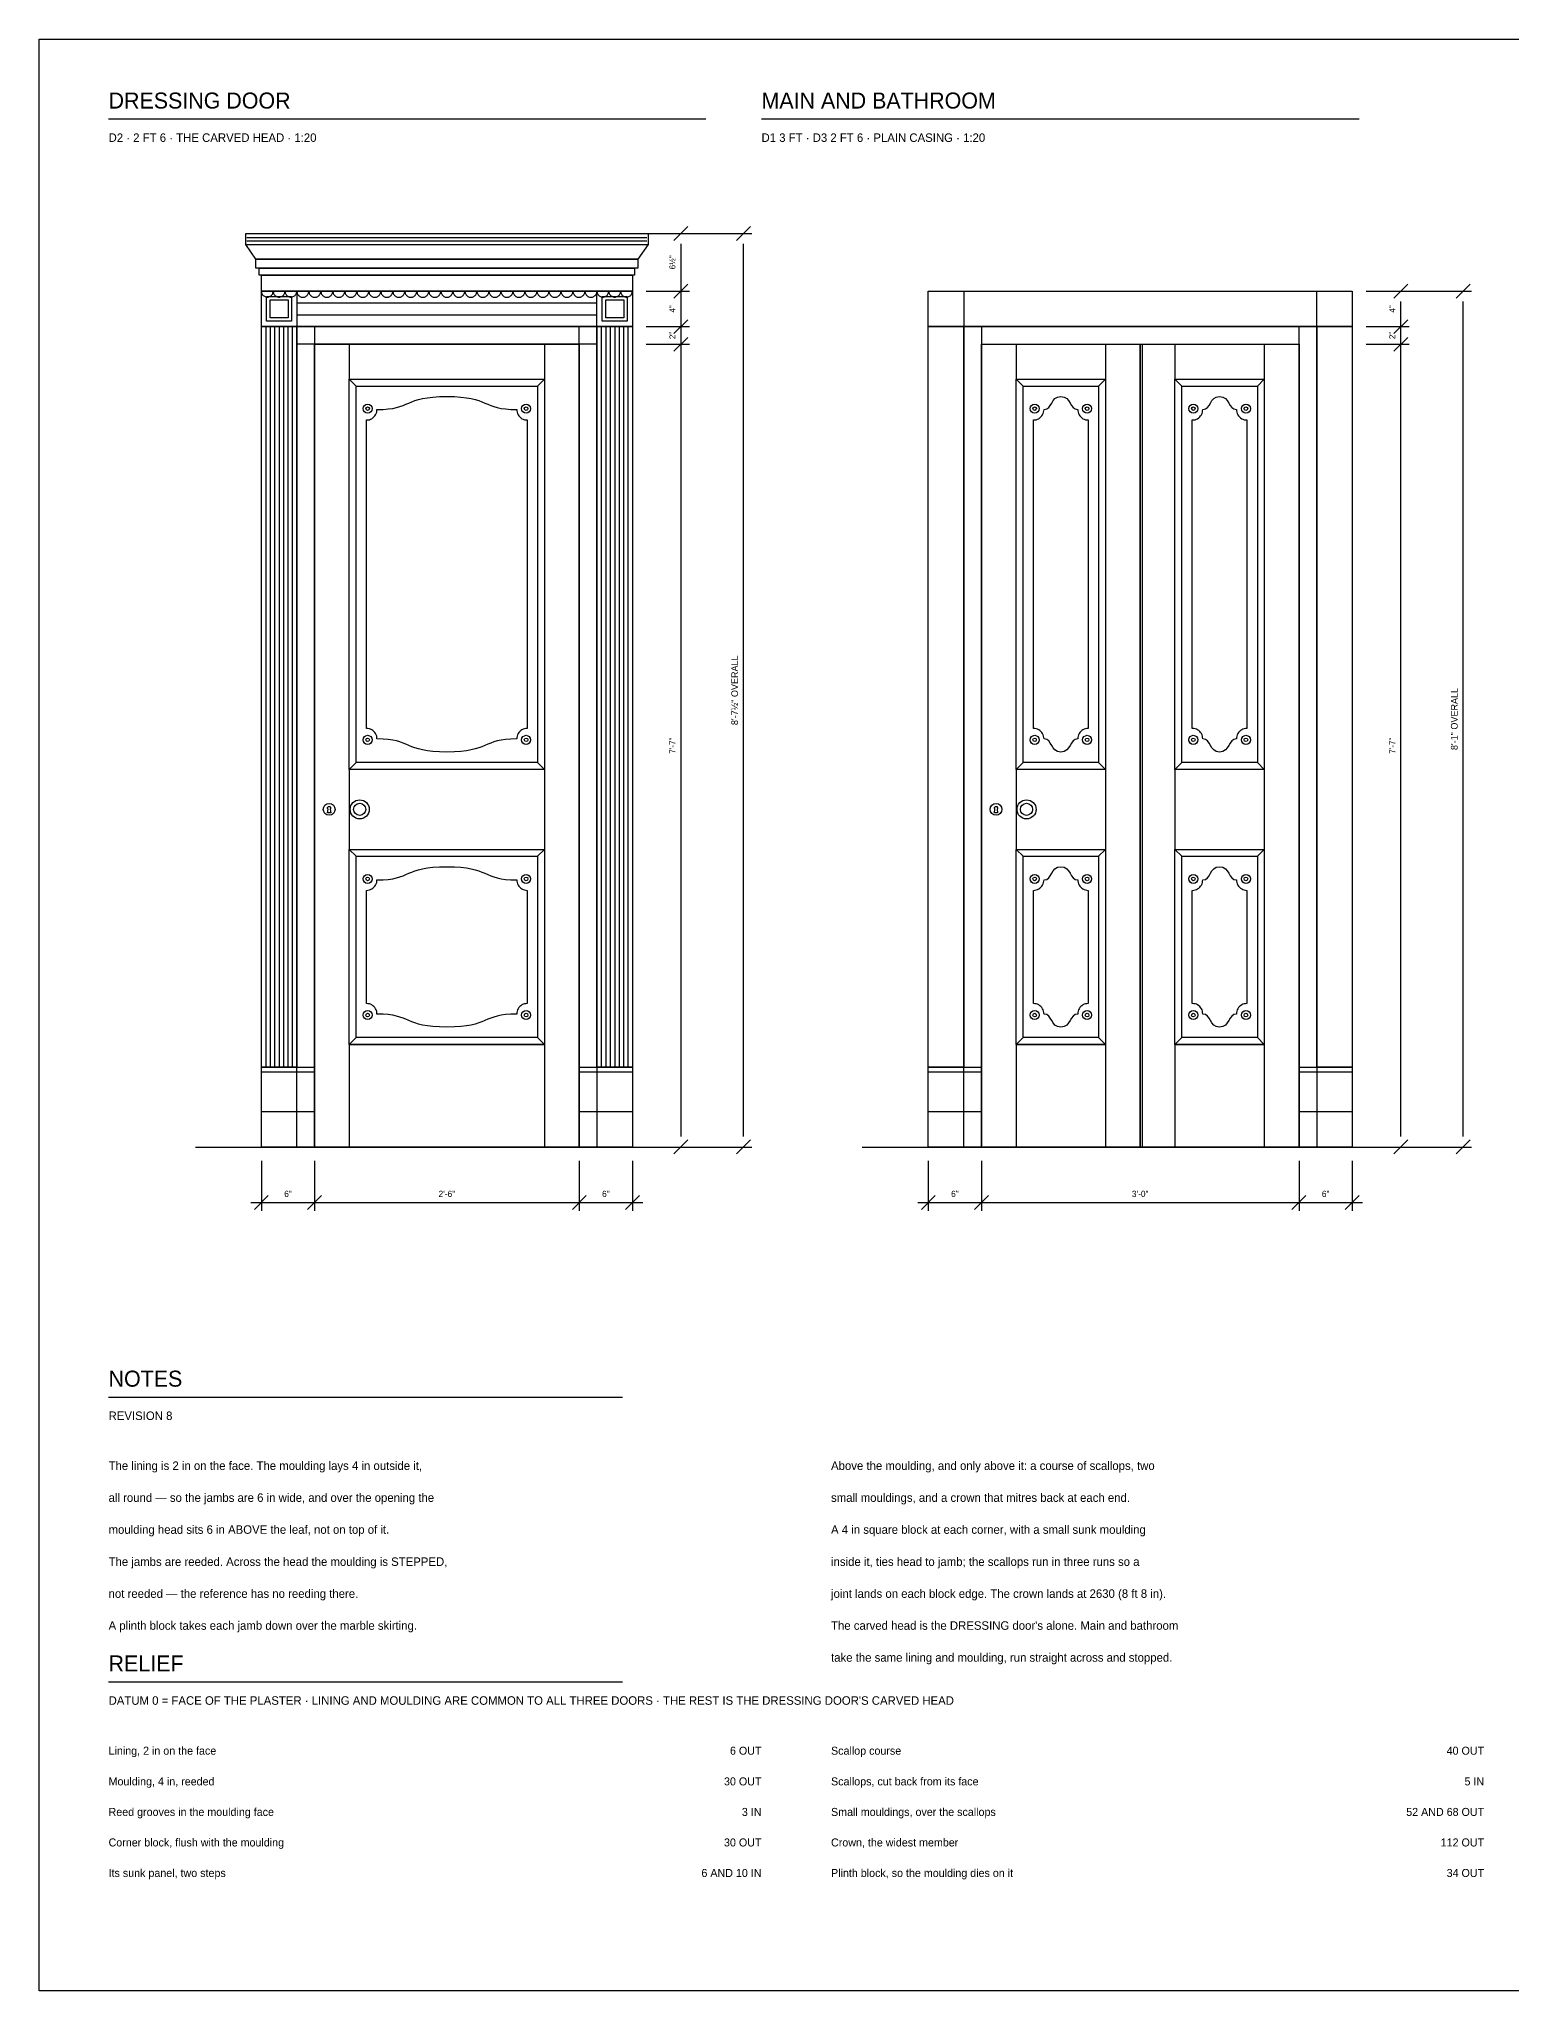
# Model space of a CAD drawing. Header units: inches. Extents: x 0.3 to 16.2, y 0.3 to 11.4.
# Drawn here: x 0.31 to 8.66, y 0.31 to 11.38 of the extents above; entities that cross this region are included whole.
import ezdxf
from ezdxf.enums import TextEntityAlignment as Align

# ---------------------------------------------------------------- set-up
doc = ezdxf.new("R2010")
doc.units = ezdxf.units.IN
doc.header["$LTSCALE"] = 0.009843
doc.header["$MEASUREMENT"] = 0
for name, color, linetype in [('DIMENSIONS', 1, 'Continuous'), ('GEOMETRY', 7, 'Continuous'), ('TEXT', 7, 'Continuous')]:
    doc.layers.add(name, color=color, linetype=linetype)

msp = doc.modelspace()

# ---------------------------------------------------------------- linework, layer by layer
at = {"layer": 'DIMENSIONS'}
for p, q in [((3.913, 10.236), (3.992, 10.315)), ((4.268, 10.236), (4.346, 10.315)), ((3.756, 10.276), (4, 10.276)), ((3.756, 10.276), (4.354, 10.276)), ((3.953, 5.157), (3.953, 10.217)), ((4.307, 5.157), (4.307, 10.217)), ((3.913, 9.909), (3.992, 9.988)), ((7.992, 9.909), (8.071, 9.988)), ((8.346, 9.909), (8.425, 9.988)), ((3.756, 9.949), (4, 9.949)), ((7.835, 9.949), (8.079, 9.949)), ((7.835, 9.949), (8.433, 9.949)), ((8.031, 5.157), (8.031, 9.89)), ((8.386, 5.157), (8.386, 9.89)), ((3.756, 9.748), (4, 9.748)), ((3.913, 9.709), (3.992, 9.787)), ((7.835, 9.748), (8.079, 9.748)), ((7.992, 9.709), (8.071, 9.787)), ((3.756, 9.648), (4, 9.648)), ((3.913, 9.608), (3.992, 9.687)), ((7.835, 9.648), (8.079, 9.648)), ((7.992, 9.608), (8.071, 9.687)), ((3.756, 5.098), (4, 5.098)), ((3.756, 5.098), (4.354, 5.098)), ((3.913, 5.059), (3.992, 5.138)), ((4.268, 5.059), (4.346, 5.138)), ((7.835, 5.098), (8.079, 5.098)), ((7.835, 5.098), (8.433, 5.098)), ((7.992, 5.059), (8.071, 5.138)), ((8.346, 5.059), (8.425, 5.138)), ((1.575, 5.02), (1.575, 4.736)), ((1.876, 5.02), (1.876, 4.736)), ((3.376, 5.02), (3.376, 4.736)), ((3.677, 5.02), (3.677, 4.736)), ((5.354, 5.02), (5.354, 4.736)), ((5.656, 5.02), (5.656, 4.736)), ((7.455, 5.02), (7.455, 4.736)), ((7.756, 5.02), (7.756, 4.736)), ((1.516, 4.783), (3.736, 4.783)), ((1.535, 4.744), (1.614, 4.823)), ((1.837, 4.744), (1.915, 4.823)), ((3.337, 4.744), (3.415, 4.823)), ((3.638, 4.744), (3.717, 4.823)), ((5.295, 4.783), (7.815, 4.783)), ((5.315, 4.744), (5.394, 4.823)), ((5.616, 4.744), (5.695, 4.823)), ((7.415, 4.744), (7.494, 4.823)), ((7.717, 4.744), (7.795, 4.823))]:
    msp.add_line(p, q, dxfattribs=at)
at = {"layer": 'GEOMETRY'}
for p, q in [((0.709, 10.925), (4.094, 10.925)), ((4.409, 10.925), (7.795, 10.925)), ((1.486, 10.214), (3.766, 10.214)), ((1.492, 10.253), (3.76, 10.253)), ((1.492, 10.235), (3.76, 10.235)), ((1.776, 9.882), (3.476, 9.882)), ((1.575, 9.748), (1.776, 9.748)), ((1.6, 9.748), (1.6, 5.551)), ((1.625, 9.748), (1.625, 5.551)), ((1.65, 9.748), (1.65, 5.551)), ((1.675, 9.748), (1.675, 5.551)), ((1.7, 9.748), (1.7, 5.551)), ((1.725, 9.748), (1.725, 5.551)), ((1.75, 9.748), (1.75, 5.551)), ((1.776, 9.815), (3.476, 9.815)), ((3.476, 9.748), (3.677, 9.748)), ((3.501, 9.748), (3.501, 5.551)), ((3.527, 9.748), (3.527, 5.551)), ((3.552, 9.748), (3.552, 5.551)), ((3.577, 9.748), (3.577, 5.551)), ((3.602, 9.748), (3.602, 5.551)), ((3.627, 9.748), (3.627, 5.551)), ((3.652, 9.748), (3.652, 5.551)), ((5.354, 9.748), (7.756, 9.748)), ((2.073, 9.648), (2.073, 9.451)), ((3.179, 9.648), (3.179, 9.451)), ((5.852, 9.648), (5.852, 9.451)), ((6.358, 9.648), (6.358, 9.451)), ((6.567, 9.648), (6.567, 5.098)), ((6.752, 9.648), (6.752, 9.451)), ((7.258, 9.648), (7.258, 9.451)), ((2.073, 9.451), (3.179, 9.451)), ((2.073, 9.451), (2.112, 9.411)), ((3.179, 9.451), (3.14, 9.411)), ((5.852, 9.451), (6.358, 9.451)), ((5.852, 9.451), (5.892, 9.411)), ((6.358, 9.451), (6.319, 9.411)), ((6.752, 9.451), (7.258, 9.451)), ((6.752, 9.451), (6.791, 9.411)), ((7.258, 9.451), (7.219, 9.411)), ((2.073, 7.238), (2.112, 7.278)), ((2.073, 7.238), (2.073, 6.785)), ((3.179, 7.238), (3.14, 7.278)), ((3.179, 7.238), (3.179, 6.785)), ((5.852, 7.238), (5.892, 7.278)), ((5.852, 7.238), (5.852, 6.785)), ((6.358, 7.238), (6.319, 7.278)), ((6.358, 7.238), (6.358, 6.785)), ((6.752, 7.238), (6.791, 7.278)), ((6.752, 7.238), (6.752, 6.785)), ((7.258, 7.238), (7.219, 7.278)), ((7.258, 7.238), (7.258, 6.785)), ((2.073, 6.785), (2.112, 6.746)), ((3.179, 6.785), (3.14, 6.746)), ((5.852, 6.785), (5.892, 6.746)), ((6.358, 6.785), (6.319, 6.746)), ((6.752, 6.785), (6.791, 6.746)), ((7.258, 6.785), (7.219, 6.746)), ((2.073, 5.679), (2.112, 5.719)), ((2.073, 5.679), (3.179, 5.679)), ((2.073, 5.679), (2.073, 5.098)), ((3.179, 5.679), (3.14, 5.719)), ((3.179, 5.679), (3.179, 5.098)), ((5.852, 5.679), (5.892, 5.719)), ((5.852, 5.679), (6.358, 5.679)), ((5.852, 5.679), (5.852, 5.098)), ((6.358, 5.679), (6.319, 5.719)), ((6.358, 5.679), (6.358, 5.098)), ((6.752, 5.679), (6.791, 5.719)), ((6.752, 5.679), (7.258, 5.679)), ((6.752, 5.679), (6.752, 5.098)), ((7.258, 5.679), (7.219, 5.719)), ((7.258, 5.679), (7.258, 5.098)), ((1.575, 5.524), (1.876, 5.524)), ((3.376, 5.524), (3.677, 5.524)), ((5.354, 5.524), (5.656, 5.524)), ((7.455, 5.524), (7.756, 5.524)), ((1.575, 5.299), (1.876, 5.299)), ((3.376, 5.299), (3.677, 5.299)), ((5.354, 5.299), (5.656, 5.299)), ((7.455, 5.299), (7.756, 5.299)), ((1.201, 5.098), (4.051, 5.098)), ((4.98, 5.098), (8.13, 5.098)), ((0.709, 3.681), (3.622, 3.681)), ((0.709, 2.067), (3.622, 2.067))]:
    msp.add_line(p, q, dxfattribs=at)
for points in [[(0.315, 11.378), (16.22, 11.378), (16.22, 0.315), (0.315, 0.315), (0.315, 11.378)], [(1.486, 10.276), (3.766, 10.276), (3.766, 10.214), (3.709, 10.13), (1.543, 10.13), (1.486, 10.214), (1.486, 10.276)], [(1.543, 10.13), (3.709, 10.13), (3.709, 10.079), (1.543, 10.079), (1.543, 10.13)], [(1.563, 10.079), (3.689, 10.079), (3.689, 10.039), (1.563, 10.039), (1.563, 10.079)], [(1.575, 10.039), (3.677, 10.039), (3.677, 9.949), (1.575, 9.949), (1.575, 10.039)], [(1.575, 9.949), (1.776, 9.949), (1.776, 5.551), (1.575, 5.551), (1.575, 9.949)], [(1.575, 9.949), (3.677, 9.949), (3.677, 9.748), (1.575, 9.748), (1.575, 9.949)], [(1.575, 9.949), (1.776, 9.949), (1.776, 9.748), (1.575, 9.748), (1.575, 9.949)], [(1.604, 9.919), (1.746, 9.919), (1.746, 9.778), (1.604, 9.778), (1.604, 9.919)], [(1.624, 9.9), (1.726, 9.9), (1.726, 9.797), (1.624, 9.797), (1.624, 9.9)], [(3.476, 9.949), (3.677, 9.949), (3.677, 5.551), (3.476, 5.551), (3.476, 9.949)], [(3.476, 9.949), (3.677, 9.949), (3.677, 9.748), (3.476, 9.748), (3.476, 9.949)], [(3.506, 9.919), (3.648, 9.919), (3.648, 9.778), (3.506, 9.778), (3.506, 9.919)], [(3.526, 9.9), (3.628, 9.9), (3.628, 9.797), (3.526, 9.797), (3.526, 9.9)], [(5.354, 9.949), (5.555, 9.949), (5.555, 5.551), (5.354, 5.551), (5.354, 9.949)], [(5.354, 9.949), (7.756, 9.949), (7.756, 9.748), (5.354, 9.748), (5.354, 9.949)], [(7.555, 9.949), (7.756, 9.949), (7.756, 5.551), (7.555, 5.551), (7.555, 9.949)], [(1.776, 9.748), (1.876, 9.748), (1.876, 5.098), (1.776, 5.098), (1.776, 9.748)], [(1.776, 9.748), (3.476, 9.748), (3.476, 9.648), (1.776, 9.648), (1.776, 9.748)], [(3.376, 9.748), (3.476, 9.748), (3.476, 5.098), (3.376, 5.098), (3.376, 9.748)], [(5.555, 9.748), (5.656, 9.748), (5.656, 5.098), (5.555, 5.098), (5.555, 9.748)], [(7.455, 9.748), (7.555, 9.748), (7.555, 5.098), (7.455, 5.098), (7.455, 9.748)], [(1.876, 9.648), (3.376, 9.648), (3.376, 5.098), (1.876, 5.098), (1.876, 9.648)], [(1.876, 9.648), (3.376, 9.648), (3.376, 5.098), (1.876, 5.098), (1.876, 9.648)], [(5.656, 9.648), (7.455, 9.648), (7.455, 5.098), (5.656, 5.098), (5.656, 9.648)], [(5.656, 9.648), (6.555, 9.648), (6.555, 5.098), (5.656, 5.098), (5.656, 9.648)], [(6.555, 9.648), (7.455, 9.648), (7.455, 5.098), (6.555, 5.098), (6.555, 9.648)], [(2.073, 9.451), (3.179, 9.451), (3.179, 7.238), (2.073, 7.238), (2.073, 9.451)], [(2.112, 9.411), (3.14, 9.411), (3.14, 7.278), (2.112, 7.278), (2.112, 9.411)], [(5.852, 9.451), (6.358, 9.451), (6.358, 7.238), (5.852, 7.238), (5.852, 9.451)], [(5.892, 9.411), (6.319, 9.411), (6.319, 7.278), (5.892, 7.278), (5.892, 9.411)], [(6.752, 9.451), (7.258, 9.451), (7.258, 7.238), (6.752, 7.238), (6.752, 9.451)], [(6.791, 9.411), (7.219, 9.411), (7.219, 7.278), (6.791, 7.278), (6.791, 9.411)], [(2.171, 7.47), (2.171, 9.219)], [(3.081, 9.219), (3.081, 7.47)], [(5.951, 7.47), (5.951, 9.219)], [(6.26, 9.219), (6.26, 7.47)], [(6.85, 7.47), (6.85, 9.219)], [(7.159, 9.219), (7.159, 7.47)], [(1.965, 7.014), (1.968, 6.992), (1.95, 6.992), (1.953, 7.014)], [(5.744, 7.014), (5.747, 6.992), (5.729, 6.992), (5.732, 7.014)], [(2.073, 6.785), (3.179, 6.785), (3.179, 5.679), (2.073, 5.679), (2.073, 6.785)], [(5.852, 6.785), (6.358, 6.785), (6.358, 5.679), (5.852, 5.679), (5.852, 6.785)], [(6.752, 6.785), (7.258, 6.785), (7.258, 5.679), (6.752, 5.679), (6.752, 6.785)], [(2.112, 6.746), (3.14, 6.746), (3.14, 5.719), (2.112, 5.719), (2.112, 6.746)], [(5.892, 6.746), (6.319, 6.746), (6.319, 5.719), (5.892, 5.719), (5.892, 6.746)], [(6.791, 6.746), (7.219, 6.746), (7.219, 5.719), (6.791, 5.719), (6.791, 6.746)], [(2.171, 5.911), (2.171, 6.553)], [(3.081, 6.553), (3.081, 5.911)], [(5.951, 5.911), (5.951, 6.553)], [(6.26, 6.553), (6.26, 5.911)], [(6.85, 5.911), (6.85, 6.553)], [(7.159, 6.553), (7.159, 5.911)], [(1.575, 5.551), (1.876, 5.551), (1.876, 5.098), (1.575, 5.098), (1.575, 5.551)], [(3.376, 5.551), (3.677, 5.551), (3.677, 5.098), (3.376, 5.098), (3.376, 5.551)], [(5.354, 5.551), (5.656, 5.551), (5.656, 5.098), (5.354, 5.098), (5.354, 5.551)], [(7.455, 5.551), (7.756, 5.551), (7.756, 5.098), (7.455, 5.098), (7.455, 5.551)]]:
    msp.add_lwpolyline(points, dxfattribs=at)
for centre, radius in [((2.177, 9.283), 0.0256), ((2.177, 9.283), 0.0102), ((3.075, 9.283), 0.0256), ((3.075, 9.283), 0.0102), ((5.957, 9.283), 0.0256), ((5.957, 9.283), 0.0102), ((6.254, 9.283), 0.0256), ((6.254, 9.283), 0.0102), ((6.856, 9.283), 0.0256), ((6.856, 9.283), 0.0102), ((7.154, 9.283), 0.0256), ((7.154, 9.283), 0.0102), ((2.177, 7.406), 0.0256), ((2.177, 7.406), 0.0102), ((3.075, 7.406), 0.0256), ((3.075, 7.406), 0.0102), ((5.957, 7.406), 0.0256), ((5.957, 7.406), 0.0102), ((6.254, 7.406), 0.0256), ((6.254, 7.406), 0.0102), ((6.856, 7.406), 0.0256), ((6.856, 7.406), 0.0102), ((7.154, 7.406), 0.0256), ((7.154, 7.406), 0.0102), ((1.959, 7.012), 0.0335), ((2.132, 7.012), 0.0541), ((2.132, 7.012), 0.0344), ((5.738, 7.012), 0.0335), ((5.911, 7.012), 0.0541), ((5.911, 7.012), 0.0344), ((2.177, 6.618), 0.0256), ((3.075, 6.618), 0.0256), ((5.957, 6.618), 0.0256), ((6.254, 6.618), 0.0256), ((6.856, 6.618), 0.0256), ((7.154, 6.618), 0.0256), ((2.177, 6.618), 0.0102), ((3.075, 6.618), 0.0102), ((5.957, 6.618), 0.0102), ((6.254, 6.618), 0.0102), ((6.856, 6.618), 0.0102), ((7.154, 6.618), 0.0102), ((2.177, 5.846), 0.0256), ((3.075, 5.846), 0.0256), ((5.957, 5.846), 0.0256), ((6.254, 5.846), 0.0256), ((6.856, 5.846), 0.0256), ((7.154, 5.846), 0.0256), ((2.177, 5.846), 0.0102), ((3.075, 5.846), 0.0102), ((5.957, 5.846), 0.0102), ((6.254, 5.846), 0.0102), ((6.856, 5.846), 0.0102), ((7.154, 5.846), 0.0102)]:
    msp.add_circle(centre, radius, dxfattribs=at)
for points, knots in [([(1.575, 9.949), (1.575, 9.943), (1.576, 9.937), (1.579, 9.932), (1.582, 9.927), (1.586, 9.923), (1.592, 9.92), (1.597, 9.917), (1.602, 9.915), (1.608, 9.915), (1.614, 9.915), (1.62, 9.917), (1.625, 9.92), (1.63, 9.923), (1.634, 9.927), (1.637, 9.932), (1.64, 9.937), (1.642, 9.943), (1.642, 9.949)], [0, 0, 0, 0, 1, 1, 1, 2, 2, 2, 3, 3, 3, 4, 4, 4, 5, 5, 5, 6, 6, 6, 6]), ([(1.642, 9.949), (1.642, 9.943), (1.643, 9.937), (1.646, 9.932), (1.649, 9.927), (1.653, 9.923), (1.658, 9.92), (1.664, 9.917), (1.669, 9.915), (1.675, 9.915), (1.681, 9.915), (1.687, 9.917), (1.692, 9.92), (1.697, 9.923), (1.701, 9.927), (1.704, 9.932), (1.707, 9.937), (1.709, 9.943), (1.709, 9.949)], [0, 0, 0, 0, 1, 1, 1, 2, 2, 2, 3, 3, 3, 4, 4, 4, 5, 5, 5, 6, 6, 6, 6]), ([(1.709, 9.949), (1.709, 9.943), (1.71, 9.937), (1.713, 9.932), (1.716, 9.927), (1.72, 9.923), (1.725, 9.92), (1.73, 9.917), (1.736, 9.915), (1.742, 9.915), (1.748, 9.915), (1.754, 9.917), (1.759, 9.92), (1.764, 9.923), (1.768, 9.927), (1.771, 9.932), (1.774, 9.937), (1.776, 9.943), (1.776, 9.949)], [0, 0, 0, 0, 1, 1, 1, 2, 2, 2, 3, 3, 3, 4, 4, 4, 5, 5, 5, 6, 6, 6, 6]), ([(1.776, 9.949), (1.776, 9.943), (1.777, 9.937), (1.78, 9.932), (1.783, 9.927), (1.787, 9.922), (1.793, 9.919), (1.798, 9.916), (1.804, 9.915), (1.81, 9.915), (1.816, 9.915), (1.821, 9.916), (1.827, 9.919), (1.832, 9.922), (1.836, 9.927), (1.839, 9.932), (1.842, 9.937), (1.844, 9.943), (1.844, 9.949)], [0, 0, 0, 0, 1, 1, 1, 2, 2, 2, 3, 3, 3, 4, 4, 4, 5, 5, 5, 6, 6, 6, 6]), ([(1.844, 9.949), (1.844, 9.943), (1.845, 9.937), (1.848, 9.932), (1.851, 9.927), (1.855, 9.922), (1.861, 9.919), (1.866, 9.916), (1.872, 9.915), (1.878, 9.915), (1.884, 9.915), (1.889, 9.916), (1.895, 9.919), (1.9, 9.922), (1.904, 9.927), (1.907, 9.932), (1.91, 9.937), (1.912, 9.943), (1.912, 9.949)], [0, 0, 0, 0, 1, 1, 1, 2, 2, 2, 3, 3, 3, 4, 4, 4, 5, 5, 5, 6, 6, 6, 6]), ([(1.912, 9.949), (1.912, 9.943), (1.913, 9.937), (1.916, 9.932), (1.919, 9.927), (1.923, 9.922), (1.929, 9.919), (1.934, 9.916), (1.94, 9.915), (1.946, 9.915), (1.952, 9.915), (1.958, 9.916), (1.963, 9.919), (1.968, 9.922), (1.972, 9.927), (1.975, 9.932), (1.978, 9.937), (1.98, 9.943), (1.98, 9.949)], [0, 0, 0, 0, 1, 1, 1, 2, 2, 2, 3, 3, 3, 4, 4, 4, 5, 5, 5, 6, 6, 6, 6]), ([(1.98, 9.949), (1.98, 9.943), (1.981, 9.937), (1.984, 9.932), (1.987, 9.927), (1.992, 9.922), (1.997, 9.919), (2.002, 9.916), (2.008, 9.915), (2.014, 9.915), (2.02, 9.915), (2.026, 9.916), (2.031, 9.919), (2.036, 9.922), (2.04, 9.927), (2.043, 9.932), (2.046, 9.937), (2.048, 9.943), (2.048, 9.949)], [0, 0, 0, 0, 1, 1, 1, 2, 2, 2, 3, 3, 3, 4, 4, 4, 5, 5, 5, 6, 6, 6, 6]), ([(2.048, 9.949), (2.048, 9.943), (2.049, 9.937), (2.052, 9.932), (2.055, 9.927), (2.06, 9.922), (2.065, 9.919), (2.07, 9.916), (2.076, 9.915), (2.082, 9.915), (2.088, 9.915), (2.094, 9.916), (2.099, 9.919), (2.104, 9.922), (2.108, 9.927), (2.111, 9.932), (2.114, 9.937), (2.116, 9.943), (2.116, 9.949)], [0, 0, 0, 0, 1, 1, 1, 2, 2, 2, 3, 3, 3, 4, 4, 4, 5, 5, 5, 6, 6, 6, 6]), ([(2.116, 9.949), (2.116, 9.943), (2.117, 9.937), (2.12, 9.932), (2.123, 9.927), (2.128, 9.922), (2.133, 9.919), (2.138, 9.916), (2.144, 9.915), (2.15, 9.915), (2.156, 9.915), (2.162, 9.916), (2.167, 9.919), (2.172, 9.922), (2.176, 9.927), (2.179, 9.932), (2.182, 9.937), (2.184, 9.943), (2.184, 9.949)], [0, 0, 0, 0, 1, 1, 1, 2, 2, 2, 3, 3, 3, 4, 4, 4, 5, 5, 5, 6, 6, 6, 6]), ([(2.184, 9.949), (2.184, 9.943), (2.185, 9.937), (2.188, 9.932), (2.191, 9.927), (2.196, 9.922), (2.201, 9.919), (2.206, 9.916), (2.212, 9.915), (2.218, 9.915), (2.224, 9.915), (2.23, 9.916), (2.235, 9.919), (2.24, 9.922), (2.244, 9.927), (2.247, 9.932), (2.25, 9.937), (2.252, 9.943), (2.252, 9.949)], [0, 0, 0, 0, 1, 1, 1, 2, 2, 2, 3, 3, 3, 4, 4, 4, 5, 5, 5, 6, 6, 6, 6]), ([(2.252, 9.949), (2.252, 9.943), (2.253, 9.937), (2.256, 9.932), (2.259, 9.927), (2.264, 9.922), (2.269, 9.919), (2.274, 9.916), (2.28, 9.915), (2.286, 9.915), (2.292, 9.915), (2.298, 9.916), (2.303, 9.919), (2.308, 9.922), (2.312, 9.927), (2.315, 9.932), (2.318, 9.937), (2.32, 9.943), (2.32, 9.949)], [0, 0, 0, 0, 1, 1, 1, 2, 2, 2, 3, 3, 3, 4, 4, 4, 5, 5, 5, 6, 6, 6, 6]), ([(2.32, 9.949), (2.32, 9.943), (2.321, 9.937), (2.324, 9.932), (2.327, 9.927), (2.332, 9.922), (2.337, 9.919), (2.342, 9.916), (2.348, 9.915), (2.354, 9.915), (2.36, 9.915), (2.366, 9.916), (2.371, 9.919), (2.376, 9.922), (2.38, 9.927), (2.383, 9.932), (2.386, 9.937), (2.388, 9.943), (2.388, 9.949)], [0, 0, 0, 0, 1, 1, 1, 2, 2, 2, 3, 3, 3, 4, 4, 4, 5, 5, 5, 6, 6, 6, 6]), ([(2.388, 9.949), (2.388, 9.943), (2.389, 9.937), (2.392, 9.932), (2.395, 9.927), (2.4, 9.922), (2.405, 9.919), (2.41, 9.916), (2.416, 9.915), (2.422, 9.915), (2.428, 9.915), (2.434, 9.916), (2.439, 9.919), (2.444, 9.922), (2.448, 9.927), (2.451, 9.932), (2.454, 9.937), (2.456, 9.943), (2.456, 9.949)], [0, 0, 0, 0, 1, 1, 1, 2, 2, 2, 3, 3, 3, 4, 4, 4, 5, 5, 5, 6, 6, 6, 6]), ([(2.456, 9.949), (2.456, 9.943), (2.457, 9.937), (2.46, 9.932), (2.463, 9.927), (2.468, 9.922), (2.473, 9.919), (2.478, 9.916), (2.484, 9.915), (2.49, 9.915), (2.496, 9.915), (2.502, 9.916), (2.507, 9.919), (2.512, 9.922), (2.516, 9.927), (2.519, 9.932), (2.522, 9.937), (2.524, 9.943), (2.524, 9.949)], [0, 0, 0, 0, 1, 1, 1, 2, 2, 2, 3, 3, 3, 4, 4, 4, 5, 5, 5, 6, 6, 6, 6]), ([(2.524, 9.949), (2.524, 9.943), (2.526, 9.937), (2.528, 9.932), (2.531, 9.927), (2.536, 9.922), (2.541, 9.919), (2.546, 9.916), (2.552, 9.915), (2.558, 9.915), (2.564, 9.915), (2.57, 9.916), (2.575, 9.919), (2.58, 9.922), (2.584, 9.927), (2.587, 9.932), (2.59, 9.937), (2.592, 9.943), (2.592, 9.949)], [0, 0, 0, 0, 1, 1, 1, 2, 2, 2, 3, 3, 3, 4, 4, 4, 5, 5, 5, 6, 6, 6, 6]), ([(2.592, 9.949), (2.592, 9.943), (2.594, 9.937), (2.597, 9.932), (2.6, 9.927), (2.604, 9.922), (2.609, 9.919), (2.614, 9.916), (2.62, 9.915), (2.626, 9.915), (2.632, 9.915), (2.638, 9.916), (2.643, 9.919), (2.648, 9.922), (2.652, 9.927), (2.655, 9.932), (2.658, 9.937), (2.66, 9.943), (2.66, 9.949)], [0, 0, 0, 0, 1, 1, 1, 2, 2, 2, 3, 3, 3, 4, 4, 4, 5, 5, 5, 6, 6, 6, 6]), ([(2.66, 9.949), (2.66, 9.943), (2.662, 9.937), (2.665, 9.932), (2.668, 9.927), (2.672, 9.922), (2.677, 9.919), (2.682, 9.916), (2.688, 9.915), (2.694, 9.915), (2.7, 9.915), (2.706, 9.916), (2.711, 9.919), (2.716, 9.922), (2.72, 9.927), (2.723, 9.932), (2.726, 9.937), (2.728, 9.943), (2.728, 9.949)], [0, 0, 0, 0, 1, 1, 1, 2, 2, 2, 3, 3, 3, 4, 4, 4, 5, 5, 5, 6, 6, 6, 6]), ([(2.728, 9.949), (2.728, 9.943), (2.73, 9.937), (2.733, 9.932), (2.736, 9.927), (2.74, 9.922), (2.745, 9.919), (2.75, 9.916), (2.756, 9.915), (2.762, 9.915), (2.768, 9.915), (2.774, 9.916), (2.779, 9.919), (2.784, 9.922), (2.789, 9.927), (2.792, 9.932), (2.794, 9.937), (2.796, 9.943), (2.796, 9.949)], [0, 0, 0, 0, 1, 1, 1, 2, 2, 2, 3, 3, 3, 4, 4, 4, 5, 5, 5, 6, 6, 6, 6]), ([(2.796, 9.949), (2.796, 9.943), (2.798, 9.937), (2.801, 9.932), (2.804, 9.927), (2.808, 9.922), (2.813, 9.919), (2.818, 9.916), (2.824, 9.915), (2.83, 9.915), (2.836, 9.915), (2.842, 9.916), (2.847, 9.919), (2.852, 9.922), (2.857, 9.927), (2.86, 9.932), (2.863, 9.937), (2.864, 9.943), (2.864, 9.949)], [0, 0, 0, 0, 1, 1, 1, 2, 2, 2, 3, 3, 3, 4, 4, 4, 5, 5, 5, 6, 6, 6, 6]), ([(2.864, 9.949), (2.864, 9.943), (2.866, 9.937), (2.869, 9.932), (2.872, 9.927), (2.876, 9.922), (2.881, 9.919), (2.886, 9.916), (2.892, 9.915), (2.898, 9.915), (2.904, 9.915), (2.91, 9.916), (2.915, 9.919), (2.92, 9.922), (2.925, 9.927), (2.928, 9.932), (2.931, 9.937), (2.932, 9.943), (2.932, 9.949)], [0, 0, 0, 0, 1, 1, 1, 2, 2, 2, 3, 3, 3, 4, 4, 4, 5, 5, 5, 6, 6, 6, 6]), ([(2.932, 9.949), (2.932, 9.943), (2.934, 9.937), (2.937, 9.932), (2.94, 9.927), (2.944, 9.922), (2.949, 9.919), (2.954, 9.916), (2.96, 9.915), (2.966, 9.915), (2.972, 9.915), (2.978, 9.916), (2.983, 9.919), (2.988, 9.922), (2.993, 9.927), (2.996, 9.932), (2.999, 9.937), (3, 9.943), (3, 9.949)], [0, 0, 0, 0, 1, 1, 1, 2, 2, 2, 3, 3, 3, 4, 4, 4, 5, 5, 5, 6, 6, 6, 6]), ([(3, 9.949), (3, 9.943), (3.002, 9.937), (3.005, 9.932), (3.008, 9.927), (3.012, 9.922), (3.017, 9.919), (3.022, 9.916), (3.028, 9.915), (3.034, 9.915), (3.04, 9.915), (3.046, 9.916), (3.051, 9.919), (3.056, 9.922), (3.061, 9.927), (3.064, 9.932), (3.067, 9.937), (3.068, 9.943), (3.068, 9.949)], [0, 0, 0, 0, 1, 1, 1, 2, 2, 2, 3, 3, 3, 4, 4, 4, 5, 5, 5, 6, 6, 6, 6]), ([(3.068, 9.949), (3.068, 9.943), (3.07, 9.937), (3.073, 9.932), (3.076, 9.927), (3.08, 9.922), (3.085, 9.919), (3.09, 9.916), (3.096, 9.915), (3.102, 9.915), (3.108, 9.915), (3.114, 9.916), (3.119, 9.919), (3.124, 9.922), (3.129, 9.927), (3.132, 9.932), (3.135, 9.937), (3.136, 9.943), (3.136, 9.949)], [0, 0, 0, 0, 1, 1, 1, 2, 2, 2, 3, 3, 3, 4, 4, 4, 5, 5, 5, 6, 6, 6, 6]), ([(3.136, 9.949), (3.136, 9.943), (3.138, 9.937), (3.141, 9.932), (3.144, 9.927), (3.148, 9.922), (3.153, 9.919), (3.158, 9.916), (3.164, 9.915), (3.17, 9.915), (3.176, 9.915), (3.182, 9.916), (3.187, 9.919), (3.192, 9.922), (3.197, 9.927), (3.2, 9.932), (3.203, 9.937), (3.204, 9.943), (3.204, 9.949)], [0, 0, 0, 0, 1, 1, 1, 2, 2, 2, 3, 3, 3, 4, 4, 4, 5, 5, 5, 6, 6, 6, 6]), ([(3.204, 9.949), (3.204, 9.943), (3.206, 9.937), (3.209, 9.932), (3.212, 9.927), (3.216, 9.922), (3.221, 9.919), (3.226, 9.916), (3.232, 9.915), (3.238, 9.915), (3.244, 9.915), (3.25, 9.916), (3.255, 9.919), (3.26, 9.922), (3.265, 9.927), (3.268, 9.932), (3.271, 9.937), (3.272, 9.943), (3.272, 9.949)], [0, 0, 0, 0, 1, 1, 1, 2, 2, 2, 3, 3, 3, 4, 4, 4, 5, 5, 5, 6, 6, 6, 6]), ([(3.272, 9.949), (3.272, 9.943), (3.274, 9.937), (3.277, 9.932), (3.28, 9.927), (3.284, 9.922), (3.289, 9.919), (3.294, 9.916), (3.3, 9.915), (3.306, 9.915), (3.312, 9.915), (3.318, 9.916), (3.323, 9.919), (3.328, 9.922), (3.333, 9.927), (3.336, 9.932), (3.339, 9.937), (3.34, 9.943), (3.34, 9.949)], [0, 0, 0, 0, 1, 1, 1, 2, 2, 2, 3, 3, 3, 4, 4, 4, 5, 5, 5, 6, 6, 6, 6]), ([(3.34, 9.949), (3.34, 9.943), (3.342, 9.937), (3.345, 9.932), (3.348, 9.927), (3.352, 9.922), (3.357, 9.919), (3.362, 9.916), (3.368, 9.915), (3.374, 9.915), (3.38, 9.915), (3.386, 9.916), (3.391, 9.919), (3.397, 9.922), (3.401, 9.927), (3.404, 9.932), (3.407, 9.937), (3.408, 9.943), (3.408, 9.949)], [0, 0, 0, 0, 1, 1, 1, 2, 2, 2, 3, 3, 3, 4, 4, 4, 5, 5, 5, 6, 6, 6, 6]), ([(3.408, 9.949), (3.408, 9.943), (3.41, 9.937), (3.413, 9.932), (3.416, 9.927), (3.42, 9.922), (3.425, 9.919), (3.431, 9.916), (3.436, 9.915), (3.442, 9.915), (3.448, 9.915), (3.454, 9.916), (3.459, 9.919), (3.465, 9.922), (3.469, 9.927), (3.472, 9.932), (3.475, 9.937), (3.476, 9.943), (3.476, 9.949)], [0, 0, 0, 0, 1, 1, 1, 2, 2, 2, 3, 3, 3, 4, 4, 4, 5, 5, 5, 6, 6, 6, 6]), ([(3.476, 9.949), (3.476, 9.943), (3.478, 9.937), (3.481, 9.932), (3.484, 9.927), (3.488, 9.923), (3.493, 9.92), (3.498, 9.917), (3.504, 9.915), (3.51, 9.915), (3.516, 9.915), (3.521, 9.917), (3.527, 9.92), (3.532, 9.923), (3.536, 9.927), (3.539, 9.932), (3.542, 9.937), (3.543, 9.943), (3.543, 9.949)], [0, 0, 0, 0, 1, 1, 1, 2, 2, 2, 3, 3, 3, 4, 4, 4, 5, 5, 5, 6, 6, 6, 6]), ([(3.543, 9.949), (3.543, 9.943), (3.545, 9.937), (3.548, 9.932), (3.551, 9.927), (3.555, 9.923), (3.56, 9.92), (3.565, 9.917), (3.571, 9.915), (3.577, 9.915), (3.583, 9.915), (3.588, 9.917), (3.594, 9.92), (3.599, 9.923), (3.603, 9.927), (3.606, 9.932), (3.609, 9.937), (3.61, 9.943), (3.61, 9.949)], [0, 0, 0, 0, 1, 1, 1, 2, 2, 2, 3, 3, 3, 4, 4, 4, 5, 5, 5, 6, 6, 6, 6]), ([(3.61, 9.949), (3.61, 9.943), (3.612, 9.937), (3.615, 9.932), (3.618, 9.927), (3.622, 9.923), (3.627, 9.92), (3.632, 9.917), (3.638, 9.915), (3.644, 9.915), (3.65, 9.915), (3.655, 9.917), (3.66, 9.92), (3.666, 9.923), (3.67, 9.927), (3.673, 9.932), (3.676, 9.937), (3.677, 9.943), (3.677, 9.949)], [0, 0, 0, 0, 1, 1, 1, 2, 2, 2, 3, 3, 3, 4, 4, 4, 5, 5, 5, 6, 6, 6, 6]), ([(2.23, 9.278), (2.428, 9.278), (2.381, 9.352), (2.626, 9.352), (2.871, 9.352), (2.824, 9.278), (3.022, 9.278)], [0, 0, 0, 0, 1, 1, 1, 2, 2, 2, 2]), ([(6.01, 9.278), (6.058, 9.278), (6.046, 9.352), (6.105, 9.352), (6.165, 9.352), (6.153, 9.278), (6.201, 9.278)], [0, 0, 0, 0, 1, 1, 1, 2, 2, 2, 2]), ([(6.909, 9.278), (6.957, 9.278), (6.946, 9.352), (7.005, 9.352), (7.064, 9.352), (7.053, 9.278), (7.1, 9.278)], [0, 0, 0, 0, 1, 1, 1, 2, 2, 2, 2]), ([(2.171, 9.219), (2.182, 9.219), (2.192, 9.221), (2.201, 9.226), (2.21, 9.232), (2.217, 9.239), (2.222, 9.248), (2.228, 9.257), (2.23, 9.267), (2.23, 9.278)], [0, 0, 0, 0, 1, 1, 1, 2, 2, 2, 3, 3, 3, 3]), ([(3.022, 9.278), (3.022, 9.267), (3.024, 9.257), (3.03, 9.248), (3.035, 9.239), (3.042, 9.232), (3.051, 9.226), (3.06, 9.221), (3.07, 9.219), (3.081, 9.219)], [0, 0, 0, 0, 1, 1, 1, 2, 2, 2, 3, 3, 3, 3]), ([(5.951, 9.219), (5.961, 9.219), (5.971, 9.221), (5.98, 9.226), (5.989, 9.232), (5.997, 9.239), (6.002, 9.248), (6.007, 9.257), (6.01, 9.267), (6.01, 9.278)], [0, 0, 0, 0, 1, 1, 1, 2, 2, 2, 3, 3, 3, 3]), ([(6.201, 9.278), (6.201, 9.267), (6.204, 9.257), (6.209, 9.248), (6.214, 9.239), (6.221, 9.232), (6.23, 9.226), (6.239, 9.221), (6.249, 9.219), (6.26, 9.219)], [0, 0, 0, 0, 1, 1, 1, 2, 2, 2, 3, 3, 3, 3]), ([(6.85, 9.219), (6.861, 9.219), (6.871, 9.221), (6.88, 9.226), (6.889, 9.232), (6.896, 9.239), (6.902, 9.248), (6.907, 9.257), (6.909, 9.267), (6.909, 9.278)], [0, 0, 0, 0, 1, 1, 1, 2, 2, 2, 3, 3, 3, 3]), ([(7.1, 9.278), (7.1, 9.267), (7.103, 9.257), (7.108, 9.248), (7.113, 9.239), (7.121, 9.232), (7.13, 9.226), (7.139, 9.221), (7.149, 9.219), (7.159, 9.219)], [0, 0, 0, 0, 1, 1, 1, 2, 2, 2, 3, 3, 3, 3]), ([(2.23, 7.411), (2.23, 7.422), (2.228, 7.432), (2.222, 7.441), (2.217, 7.45), (2.21, 7.457), (2.201, 7.463), (2.192, 7.468), (2.182, 7.47), (2.171, 7.47)], [0, 0, 0, 0, 1, 1, 1, 2, 2, 2, 3, 3, 3, 3]), ([(3.081, 7.47), (3.07, 7.47), (3.06, 7.468), (3.051, 7.463), (3.042, 7.457), (3.035, 7.45), (3.03, 7.441), (3.024, 7.432), (3.022, 7.422), (3.022, 7.411)], [0, 0, 0, 0, 1, 1, 1, 2, 2, 2, 3, 3, 3, 3]), ([(6.01, 7.411), (6.01, 7.422), (6.007, 7.432), (6.002, 7.441), (5.997, 7.45), (5.989, 7.457), (5.98, 7.463), (5.971, 7.468), (5.961, 7.47), (5.951, 7.47)], [0, 0, 0, 0, 1, 1, 1, 2, 2, 2, 3, 3, 3, 3]), ([(6.26, 7.47), (6.249, 7.47), (6.239, 7.468), (6.23, 7.463), (6.221, 7.457), (6.214, 7.45), (6.209, 7.441), (6.204, 7.432), (6.201, 7.422), (6.201, 7.411)], [0, 0, 0, 0, 1, 1, 1, 2, 2, 2, 3, 3, 3, 3]), ([(6.909, 7.411), (6.909, 7.422), (6.907, 7.432), (6.902, 7.441), (6.896, 7.45), (6.889, 7.457), (6.88, 7.463), (6.871, 7.468), (6.861, 7.47), (6.85, 7.47)], [0, 0, 0, 0, 1, 1, 1, 2, 2, 2, 3, 3, 3, 3]), ([(7.159, 7.47), (7.149, 7.47), (7.139, 7.468), (7.13, 7.463), (7.121, 7.457), (7.113, 7.45), (7.108, 7.441), (7.103, 7.432), (7.1, 7.422), (7.1, 7.411)], [0, 0, 0, 0, 1, 1, 1, 2, 2, 2, 3, 3, 3, 3]), ([(3.022, 7.411), (2.824, 7.411), (2.871, 7.337), (2.626, 7.337), (2.381, 7.337), (2.428, 7.411), (2.23, 7.411)], [0, 0, 0, 0, 1, 1, 1, 2, 2, 2, 2]), ([(6.201, 7.411), (6.153, 7.411), (6.165, 7.337), (6.105, 7.337), (6.046, 7.337), (6.058, 7.411), (6.01, 7.411)], [0, 0, 0, 0, 1, 1, 1, 2, 2, 2, 2]), ([(7.1, 7.411), (7.053, 7.411), (7.064, 7.337), (7.005, 7.337), (6.946, 7.337), (6.957, 7.411), (6.909, 7.411)], [0, 0, 0, 0, 1, 1, 1, 2, 2, 2, 2]), ([(1.953, 7.014), (1.952, 7.015), (1.951, 7.016), (1.95, 7.017), (1.95, 7.019), (1.95, 7.02), (1.95, 7.021), (1.95, 7.023), (1.951, 7.024), (1.951, 7.025), (1.952, 7.027), (1.953, 7.028), (1.955, 7.028), (1.956, 7.029), (1.957, 7.029), (1.959, 7.029), (1.96, 7.029), (1.962, 7.029), (1.963, 7.028), (1.964, 7.028), (1.965, 7.027), (1.966, 7.025), (1.967, 7.024), (1.967, 7.023), (1.967, 7.021), (1.968, 7.02), (1.967, 7.019), (1.967, 7.017), (1.966, 7.016), (1.966, 7.015), (1.965, 7.014)], [0, 0, 0, 0, 1, 1, 1, 2, 2, 2, 3, 3, 3, 4, 4, 4, 5, 5, 5, 6, 6, 6, 7, 7, 7, 8, 8, 8, 9, 9, 9, 10, 10, 10, 10]), ([(5.732, 7.014), (5.731, 7.015), (5.73, 7.016), (5.73, 7.017), (5.729, 7.019), (5.729, 7.02), (5.729, 7.021), (5.73, 7.023), (5.73, 7.024), (5.731, 7.025), (5.732, 7.027), (5.733, 7.028), (5.734, 7.028), (5.735, 7.029), (5.737, 7.029), (5.738, 7.029), (5.74, 7.029), (5.741, 7.029), (5.742, 7.028), (5.744, 7.028), (5.745, 7.027), (5.745, 7.025), (5.746, 7.024), (5.747, 7.023), (5.747, 7.021), (5.747, 7.02), (5.747, 7.019), (5.746, 7.017), (5.746, 7.016), (5.745, 7.015), (5.744, 7.014)], [0, 0, 0, 0, 1, 1, 1, 2, 2, 2, 3, 3, 3, 4, 4, 4, 5, 5, 5, 6, 6, 6, 7, 7, 7, 8, 8, 8, 9, 9, 9, 10, 10, 10, 10]), ([(2.23, 6.612), (2.428, 6.612), (2.381, 6.687), (2.626, 6.687), (2.871, 6.687), (2.824, 6.612), (3.022, 6.612)], [0, 0, 0, 0, 1, 1, 1, 2, 2, 2, 2]), ([(6.01, 6.612), (6.058, 6.612), (6.046, 6.687), (6.105, 6.687), (6.165, 6.687), (6.153, 6.612), (6.201, 6.612)], [0, 0, 0, 0, 1, 1, 1, 2, 2, 2, 2]), ([(6.909, 6.612), (6.957, 6.612), (6.946, 6.687), (7.005, 6.687), (7.064, 6.687), (7.053, 6.612), (7.1, 6.612)], [0, 0, 0, 0, 1, 1, 1, 2, 2, 2, 2]), ([(2.171, 6.553), (2.182, 6.553), (2.192, 6.556), (2.201, 6.561), (2.21, 6.566), (2.217, 6.574), (2.222, 6.583), (2.228, 6.592), (2.23, 6.602), (2.23, 6.612)], [0, 0, 0, 0, 1, 1, 1, 2, 2, 2, 3, 3, 3, 3]), ([(3.022, 6.612), (3.022, 6.602), (3.024, 6.592), (3.03, 6.583), (3.035, 6.574), (3.042, 6.566), (3.051, 6.561), (3.06, 6.556), (3.07, 6.553), (3.081, 6.553)], [0, 0, 0, 0, 1, 1, 1, 2, 2, 2, 3, 3, 3, 3]), ([(5.951, 6.553), (5.961, 6.553), (5.971, 6.556), (5.98, 6.561), (5.989, 6.566), (5.997, 6.574), (6.002, 6.583), (6.007, 6.592), (6.01, 6.602), (6.01, 6.612)], [0, 0, 0, 0, 1, 1, 1, 2, 2, 2, 3, 3, 3, 3]), ([(6.201, 6.612), (6.201, 6.602), (6.204, 6.592), (6.209, 6.583), (6.214, 6.574), (6.221, 6.566), (6.23, 6.561), (6.239, 6.556), (6.249, 6.553), (6.26, 6.553)], [0, 0, 0, 0, 1, 1, 1, 2, 2, 2, 3, 3, 3, 3]), ([(6.85, 6.553), (6.861, 6.553), (6.871, 6.556), (6.88, 6.561), (6.889, 6.566), (6.896, 6.574), (6.902, 6.583), (6.907, 6.592), (6.909, 6.602), (6.909, 6.612)], [0, 0, 0, 0, 1, 1, 1, 2, 2, 2, 3, 3, 3, 3]), ([(7.1, 6.612), (7.1, 6.602), (7.103, 6.592), (7.108, 6.583), (7.113, 6.574), (7.121, 6.566), (7.13, 6.561), (7.139, 6.556), (7.149, 6.553), (7.159, 6.553)], [0, 0, 0, 0, 1, 1, 1, 2, 2, 2, 3, 3, 3, 3]), ([(2.23, 5.852), (2.23, 5.863), (2.228, 5.873), (2.222, 5.882), (2.217, 5.891), (2.21, 5.898), (2.201, 5.904), (2.192, 5.909), (2.182, 5.911), (2.171, 5.911)], [0, 0, 0, 0, 1, 1, 1, 2, 2, 2, 3, 3, 3, 3]), ([(3.081, 5.911), (3.07, 5.911), (3.06, 5.909), (3.051, 5.904), (3.042, 5.898), (3.035, 5.891), (3.03, 5.882), (3.024, 5.873), (3.022, 5.863), (3.022, 5.852)], [0, 0, 0, 0, 1, 1, 1, 2, 2, 2, 3, 3, 3, 3]), ([(6.01, 5.852), (6.01, 5.863), (6.007, 5.873), (6.002, 5.882), (5.997, 5.891), (5.989, 5.898), (5.98, 5.904), (5.971, 5.909), (5.961, 5.911), (5.951, 5.911)], [0, 0, 0, 0, 1, 1, 1, 2, 2, 2, 3, 3, 3, 3]), ([(6.26, 5.911), (6.249, 5.911), (6.239, 5.909), (6.23, 5.904), (6.221, 5.898), (6.214, 5.891), (6.209, 5.882), (6.204, 5.873), (6.201, 5.863), (6.201, 5.852)], [0, 0, 0, 0, 1, 1, 1, 2, 2, 2, 3, 3, 3, 3]), ([(6.909, 5.852), (6.909, 5.863), (6.907, 5.873), (6.902, 5.882), (6.896, 5.891), (6.889, 5.898), (6.88, 5.904), (6.871, 5.909), (6.861, 5.911), (6.85, 5.911)], [0, 0, 0, 0, 1, 1, 1, 2, 2, 2, 3, 3, 3, 3]), ([(7.159, 5.911), (7.149, 5.911), (7.139, 5.909), (7.13, 5.904), (7.121, 5.898), (7.113, 5.891), (7.108, 5.882), (7.103, 5.873), (7.1, 5.863), (7.1, 5.852)], [0, 0, 0, 0, 1, 1, 1, 2, 2, 2, 3, 3, 3, 3]), ([(3.022, 5.852), (2.824, 5.852), (2.871, 5.778), (2.626, 5.778), (2.381, 5.778), (2.428, 5.852), (2.23, 5.852)], [0, 0, 0, 0, 1, 1, 1, 2, 2, 2, 2]), ([(6.201, 5.852), (6.153, 5.852), (6.165, 5.778), (6.105, 5.778), (6.046, 5.778), (6.058, 5.852), (6.01, 5.852)], [0, 0, 0, 0, 1, 1, 1, 2, 2, 2, 2]), ([(7.1, 5.852), (7.053, 5.852), (7.064, 5.778), (7.005, 5.778), (6.946, 5.778), (6.957, 5.852), (6.909, 5.852)], [0, 0, 0, 0, 1, 1, 1, 2, 2, 2, 2])]:
    msp.add_open_spline(points, degree=3, knots=knots, dxfattribs=at)

# ---------------------------------------------------------------- texts
at = {"layer": 'TEXT'}
for s, height, p in [('DRESSING DOOR', 0.09071, (0.709, 10.984)), ('MAIN AND BATHROOM', 0.09071, (4.409, 10.984)), ('D2 · 2 FT 6 · THE CARVED HEAD · 1:20', 0.04819, (0.709, 10.795)), ('D1 3 FT · D3 2 FT 6 · PLAIN CASING · 1:20', 0.04819, (4.409, 10.795)), ('NOTES', 0.0907, (0.709, 3.74)), ('REVISION 8', 0.0482, (0.709, 3.551)), ('The lining is 2 in on the face. The moulding lays 4 in outside it,', 0.04819, (0.709, 3.268)), ('Above the moulding, and only above it: a course of scallops, two', 0.04819, (4.803, 3.268)), ('all round — so the jambs are 6 in wide, and over the opening the', 0.04819, (0.709, 3.087)), ('small mouldings, and a crown that mitres back at each end.', 0.04819, (4.803, 3.087)), ('moulding head sits 6 in ABOVE the leaf, not on top of it.', 0.04819, (0.709, 2.906)), ('A 4 in square block at each corner, with a small sunk moulding', 0.04819, (4.803, 2.906)), ('The jambs are reeded. Across the head the moulding is STEPPED,', 0.04819, (0.709, 2.724)), ('inside it, ties head to jamb; the scallops run in three runs so a', 0.04819, (4.803, 2.724)), ('not reeded — the reference has no reeding there.', 0.04819, (0.709, 2.543)), ('joint lands on each block edge. The crown lands at 2630 (8 ft 8 in).', 0.04819, (4.803, 2.543)), ('A plinth block takes each jamb down over the marble skirting.', 0.04819, (0.709, 2.362)), ("The carved head is the DRESSING door's alone. Main and bathroom", 0.04819, (4.803, 2.362)), ('RELIEF', 0.0907, (0.709, 2.126)), ('take the same lining and moulding, run straight across and stopped.', 0.04819, (4.803, 2.181)), ("DATUM 0 = FACE OF THE PLASTER · LINING AND MOULDING ARE COMMON TO ALL THREE DOORS · THE REST IS THE DRESSING DOOR'S CARVED HEAD", 0.048189, (0.709, 1.937)), ('Lining, 2 in on the face', 0.04535, (0.709, 1.654)), ('Scallop course', 0.04535, (4.803, 1.654)), ('Moulding, 4 in, reeded', 0.04535, (0.709, 1.48)), ('Scallops, cut back from its face', 0.04535, (4.803, 1.48)), ('Reed grooves in the moulding face', 0.04535, (0.709, 1.307)), ('Small mouldings, over the scallops', 0.04535, (4.803, 1.307)), ('Corner block, flush with the moulding', 0.04535, (0.709, 1.134)), ('Crown, the widest member', 0.04535, (4.803, 1.134)), ('Its sunk panel, two steps', 0.04535, (0.709, 0.961)), ('Plinth block, so the moulding dies on it', 0.04535, (4.803, 0.961))]:
    msp.add_text(s, height=height, dxfattribs=at).set_placement(p)
for s, height, p in [('6½"', 0.034, (3.921, 10.112)), ('4"', 0.034, (3.921, 9.848)), ('4"', 0.034, (8, 9.848)), ('2"', 0.034, (3.921, 9.698)), ('2"', 0.034, (8, 9.698)), ('8\'-7½" OVERALL', 0.03827, (4.276, 7.687)), ('8\'-1" OVERALL', 0.03827, (8.354, 7.524)), ('7\'-7"', 0.034, (3.921, 7.373)), ('7\'-7"', 0.034, (8, 7.373))]:
    msp.add_text(s, height=height, rotation=90, dxfattribs=at).set_placement(p, align=Align.CENTER)
for s, p in [('6"', (1.726, 4.815)), ('2\'-6"', (2.626, 4.815)), ('6"', (3.527, 4.815)), ('6"', (5.505, 4.815)), ('3\'-0"', (6.555, 4.815)), ('6"', (7.606, 4.815))]:
    msp.add_text(s, height=0.0354, dxfattribs=at).set_placement(p, align=Align.CENTER)
for s, height, p in [('6 OUT', 0.0454, (4.409, 1.654)), ('40 OUT', 0.0454, (8.504, 1.654)), ('30 OUT', 0.0454, (4.409, 1.48)), ('5 IN', 0.0454, (8.504, 1.48)), ('3 IN', 0.0454, (4.409, 1.307)), ('52 AND 68 OUT', 0.04535, (8.504, 1.307)), ('30 OUT', 0.0454, (4.409, 1.134)), ('112 OUT', 0.0454, (8.504, 1.134)), ('6 AND 10 IN', 0.04535, (4.409, 0.961)), ('34 OUT', 0.0454, (8.504, 0.961))]:
    msp.add_text(s, height=height, dxfattribs=at).set_placement(p, align=Align.RIGHT)

doc.saveas('drawing.dxf')
